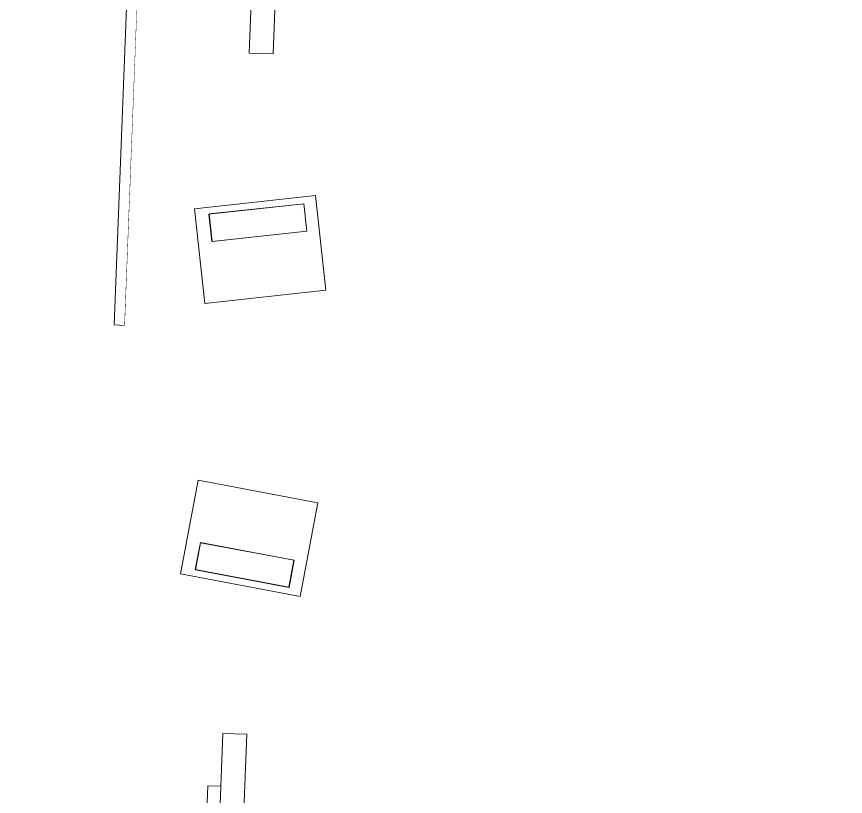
# Model space of a CAD drawing. Header units: millimetres. Extents: x 53284 to 74640, y -752 to 18647.
# Drawn here: x 56723 to 58290, y 11579 to 13053 of the extents above; entities that cross this region are included whole.
import ezdxf

# ---------------------------------------------------------------- set-up
doc = ezdxf.new("R2010")
doc.units = ezdxf.units.MM
doc.header["$MEASUREMENT"] = 0
for name, color, linetype, lineweight in [('FURN-FILE', 211, 'Continuous', 0), ('FURN-STOR', 213, 'Continuous', 0), ('FURN-WKST', 42, 'Continuous', 13), ('FURN-WKST-SCRN', 92, 'Continuous', 13)]:
    doc.layers.add(name, color=color, linetype=linetype, lineweight=lineweight)

# ---------------------------------------------------------------- blocks, each defined once
blk = doc.blocks.new('*U20')
at = {"color": 0, "linetype": 'ByBlock', "lineweight": -2}
blk.add_wipeout([(-903.1903323073311, -65.17210588034504), (-887.7446711557841, 334.5295723142192), (910.913311779867, 265.02357953246974), (895.4676506283345, -134.67809866205062)], dxfattribs=at)
at = {"color": 0, "linetype": 'ByBlock', "lineweight": -2, "flags": 128}
for points in [[(30.79734058622853, 279.0191949113505), (31.5696292015673, 299.0042786063204), (890.928228084902, 265.7958681477976), (890.1559394695905, 245.8107844528131), (30.79734058622853, 279.0191949113505)], [(-883.2047982232925, -65.94441189898498), (-882.4325096080447, -45.95932820405869), (-23.07391072462087, -79.16773866260337), (-23.84619933994691, -99.15282235755149), (-883.2047982232925, -65.94441189898498)]]:
    blk.add_lwpolyline(points, close=True, dxfattribs=at)
blk = doc.blocks.new('Spine 1800x400_9')
at = {"color": 0, "linetype": 'ByBlock', "lineweight": -2, "extrusion": (0, 0, -1), "rotation": 2.212849044904995}
blk.add_blockref('*U20', (-900.0000621421968, 100.001958606299), dxfattribs=at)
blk = doc.blocks.new('*U22')
at = {"color": 0, "linetype": 'ByBlock', "lineweight": -2}
blk.add_wipeout([(-903.1903323073329, -65.17210588035948), (-887.7446711557841, 334.52957231421874), (910.913311779866, 265.02357953246246), (895.4676506283336, -134.6780986620579)], dxfattribs=at)
at = {"color": 0, "linetype": 'ByBlock', "lineweight": -2, "flags": 128}
for points in [[(30.79734058621398, 279.0191949113432), (31.56962920155092, 299.0042786062986), (890.9282280849002, 265.7958681477758), (890.1559394695905, 245.8107844528131), (30.79734058621398, 279.0191949113432)], [(-883.2047982232943, -65.94441189899953), (-882.4325096080447, -45.95932820407324), (-23.07391072462269, -79.16773866261065), (-23.84619933994691, -99.15282235756604), (-883.2047982232943, -65.94441189899953)]]:
    blk.add_lwpolyline(points, close=True, dxfattribs=at)
blk = doc.blocks.new('Spine 1800x400_10')
at = {"color": 0, "linetype": 'ByBlock', "lineweight": -2, "extrusion": (0, 0, -1), "rotation": 2.212849044904995}
blk.add_blockref('*U22', (-900.0000621421968, 100.0019586063063), dxfattribs=at)
blk = doc.blocks.new('ws 2400_4')
at = {"color": 0, "linetype": 'ByBlock', "lineweight": -2}
blk.add_wipeout([(-0.0008488859111821512, 749.9999999995271), (2400.0024315224705, 750.0027164382336), (2400.003280408411, 0.0027164387138327584), (-1.8189894035458565e-12, 0)], dxfattribs=at)
blk = doc.blocks.new('ws 1500_8')
at = {"color": 0, "linetype": 'ByBlock', "lineweight": -2}
blk.add_wipeout([(1499.996093177589, 750.0016977679113), (-0.0008488859675708227, 749.9999999995196), (0, 0), (1499.9969420635093, 0.001697768391863974)], dxfattribs=at)
blk = doc.blocks.new('*U257')
at = {"color": 0, "linetype": 'ByBlock', "lineweight": -2, "flags": 128}
for points in [[(3.637875235304818, 105.9297435535282), (229.6395514689648, 63.21836622042429), (196.2132561646868, -113.6525108320166), (-29.78842006887135, -70.94113349885629), (3.637875235304818, 105.9297435535282)], [(-1.817887515913753, -63.13799520102657), (175.1252945630767, -96.57795521484513), (184.7994481938949, -45.38843445453131), (7.856266114846221, -11.94847444068), (-1.817887515913753, -63.13799520102657)], [(-1.579579557292163, -63.57354827159179), (175.4262480723701, -96.68030883686515), (185.0040073696655, -45.47266476889126), (7.998179740017804, -12.36590420373614), (-1.579579557292163, -63.57354827159179)]]:
    blk.add_lwpolyline(points, close=True, dxfattribs=at)
blk = doc.blocks.new('*U261')
at = {"color": 0, "linetype": 'ByBlock', "lineweight": -2}
for p, q in [((-77.35046026018244, 248.9608467578255), (-77.92972024992923, 233.9718910320953)), ((7.036208975514455, 245.699657515901), (-77.35046026018244, 248.9608467578255)), ((6.456948985716735, 230.7107017901744), (-77.92972024992923, 233.9718910320953)), ((-95.50056195680372, -220.6919439464873), (-96.07982194657234, -235.6808996721666)), ((-11.11389272113593, -223.9531331883481), (-95.50056195680372, -220.6919439464873)), ((-11.69315271090454, -238.9420889140165), (-96.07982194657234, -235.6808996721666))]:
    blk.add_line(p, q, dxfattribs=at)
at = {"color": 0, "linetype": 'ByBlock', "lineweight": -2, "extrusion": (0, 0, -1), "flags": 128}
for points in [[(-80.38760173231276, 460.5289075269066), (-63.00983924708999, 10.8611985624284), (-107.9767064242333, 9.123418593058886), (-125.3544689094924, 458.7911275575461), (-80.38760173231276, 460.5289075269066)], [(-76.52588704129448, 360.6030174418338), (-66.87155390752741, 110.7870886486962), (-41.88996103138925, 111.7525219650088), (-51.54429416519997, 361.56845075815), (-76.52588704129448, 360.6030174418338)], [(103.4398813457665, 291.2290568659555), (37.70445010518597, 288.6886593942072), (41.46800191512739, 191.3028353341306), (107.2034331556788, 193.8432328058589), (103.4398813457665, 291.2290568659555)], [(-47.19984427112649, 249.1512827838196), (-46.23441092546273, 224.1696899393392), (-6.263862322441128, 225.7143832149668), (-7.229295638753683, 250.6959760910649), (-47.19984427112649, 249.1512827838196)], [(-62.23750003566238, -9.123883177286189), (-44.85973755040322, -458.7915921418044), (-89.82660472747375, -460.5293721111575), (-107.2043672130458, -10.86166314669572), (-62.23750003566238, -9.123883177286189)], [(-58.37578534468776, -109.0497732624299), (-48.72145221086248, -358.865702055522), (-23.73985933476797, -357.9002687391985), (-33.39419246852049, -108.0843399460864), (-58.37578534468776, -109.0497732624299)], [(121.5899830423805, -178.4237338383391), (55.85455180180725, -180.9641313100274), (59.61810361177049, -278.3499553701186), (125.353534852351, -275.8095578984321), (121.5899830423805, -178.4237338383391)], [(-29.04974257448339, -220.5015079204313), (-28.08430922881234, -245.4831007648972), (11.88623937417287, -243.9384074892405), (10.92080605786759, -218.9568146131114), (-29.04974257448339, -220.5015079204313)]]:
    blk.add_lwpolyline(points, close=True, dxfattribs=at)
blk = doc.blocks.new('wrk_32')
at = {"layer": 'FURN-FILE', "color": 0, "linetype": 'Continuous', "lineweight": 0, "extrusion": (0, 0, -1), "rotation": 92.21292925001441}
blk.add_blockref('*U257', (-1426.936658187195, 150.2067273224384), dxfattribs=at)
at = {"layer": 'FURN-FILE', "color": 0, "linetype": 'Continuous', "lineweight": 0, "rotation": 92.21320400544748}
blk.add_blockref('*U261', (599.781170146196, 152.5824639066632), dxfattribs=at)
at = {"color": 0, "linetype": 'Continuous', "lineweight": 0}
blk.add_wipeout([(1699.9984720042921, 1350.0019241405898), (1249.998472004545, 1350.0014148090195), (1249.9991511132703, 750.0014148093906), (1699.9991511130029, 750.0019241409536)], dxfattribs=at).dxf.layer = 'FURN-FILE'
at = {"color": 0}
blk.add_wipeout([(1249.998472004545, 1350.0014148090195), (1699.9991511130029, 1350.0014148090195), (1699.9991511130029, 750.0019241409536), (1249.9984720045468, 750.0019241409536)], dxfattribs=at).dxf.layer = 'FURN-STOR'
blk = doc.blocks.new('*U263')
at = {"color": 0, "linetype": 'ByBlock', "lineweight": -2, "extrusion": (0, 0, -1), "flags": 128}
for points in [[(-3.637875235297543, 105.92974355353), (-229.6395514689575, 63.21836622042611), (-196.2132561646868, -113.6525108320129), (29.78842006887862, -70.94113349885083), (-3.637875235297543, 105.92974355353)], [(1.817887515906477, -63.13799520102475), (-175.125294563084, -96.57795521483786), (-184.7994481938949, -45.38843445452949), (-7.856266114846221, -11.94847444068), (1.817887515906477, -63.13799520102475)], [(1.579579557292163, -63.57354827158633), (-175.4262480723773, -96.68030883686151), (-185.0040073696655, -45.47266476888763), (-7.998179740017804, -12.3659042037325), (1.579579557292163, -63.57354827158633)]]:
    blk.add_lwpolyline(points, close=True, dxfattribs=at)
blk = doc.blocks.new('*U267')
at = {"color": 0, "linetype": 'ByBlock', "lineweight": -2}
for p, q in [((-77.35046026016789, 248.9608467578237), (-77.9297202499074, 233.9718910320935)), ((7.036208975529007, 245.6996575158992), (-77.35046026016789, 248.9608467578237)), ((6.456948985724011, 230.7107017901744), (-77.9297202499074, 233.9718910320935)), ((-95.50056195678917, -220.6919439464855), (-96.07982194656506, -235.6808996721702)), ((-11.11389272112137, -223.95313318835), (-95.50056195678917, -220.6919439464855)), ((-11.69315271089727, -238.9420889140183), (-96.07982194656506, -235.6808996721702))]:
    blk.add_line(p, q, dxfattribs=at)
at = {"color": 0, "linetype": 'ByBlock', "lineweight": -2, "flags": 128}
for points in [[(80.38760173232731, 460.5289075269066), (63.00983924710454, 10.8611985624284), (107.9767064242551, 9.123418593057067), (125.354468909507, 458.7911275575461), (80.38760173232731, 460.5289075269066)], [(76.52588704131631, 360.6030174418338), (66.87155390753469, 110.7870886486944), (41.8899610314038, 111.7525219650088), (51.54429416521452, 361.56845075815), (76.52588704131631, 360.6030174418338)], [(-103.4398813457592, 291.2290568659537), (-37.70445010517142, 288.6886593942072), (-41.46800191510556, 191.3028353341306), (-107.203433155657, 193.8432328058589), (-103.4398813457592, 291.2290568659537)], [(47.19984427114832, 249.1512827838196), (46.23441092547, 224.1696899393355), (6.26386232245568, 225.714383214965), (7.229295638768235, 250.6959760910649), (47.19984427114832, 249.1512827838196)], [(62.23750003567693, -9.123883177286189), (44.85973755042505, -458.7915921418062), (89.82660472748103, -460.5293721111593), (107.2043672130676, -10.86166314669572), (62.23750003567693, -9.123883177286189)], [(58.37578534469503, -109.0497732624299), (48.72145221088431, -358.8657020555256), (23.73985933478252, -357.9002687391985), (33.39419246853504, -108.0843399460864), (58.37578534469503, -109.0497732624299)], [(-121.5899830423732, -178.4237338383409), (-55.8545518017927, -180.9641313100274), (-59.61810361174867, -278.3499553701204), (-125.3535348523437, -275.8095578984321), (-121.5899830423732, -178.4237338383409)], [(29.04974257449066, -220.5015079204295), (28.0843092288269, -245.4831007648991), (-11.8862393741656, -243.9384074892405), (-10.92080605784577, -218.9568146131114), (29.04974257449066, -220.5015079204295)]]:
    blk.add_lwpolyline(points, close=True, dxfattribs=at)
blk = doc.blocks.new('wrk_33')
at = {"layer": 'FURN-FILE', "color": 0, "linetype": 'Continuous', "lineweight": 0, "extrusion": (0, 0, -1), "rotation": 92.21292925001437}
blk.add_blockref('*U263', (-1426.936658187196, 150.2067273224457), dxfattribs=at)
at = {"layer": 'FURN-FILE', "color": 0, "linetype": 'Continuous', "lineweight": 0, "rotation": 92.21320400544748}
blk.add_blockref('*U267', (599.7811701461978, 152.5824639066705), dxfattribs=at)
at = {"color": 0, "linetype": 'Continuous', "lineweight": 0}
blk.add_wipeout([(1699.9984720042962, 1350.0019241405898), (1249.998472004549, 1350.0014148090268), (1249.9991511132725, 750.0014148093833), (1699.9991511130033, 750.0019241409536)], dxfattribs=at).dxf.layer = 'FURN-FILE'
at = {"color": 0}
blk.add_wipeout([(1249.998472004549, 1350.0014148090268), (1699.9991511130033, 1350.0014148090268), (1699.9991511130033, 750.0019241409536), (1249.9984720045509, 750.0019241409464)], dxfattribs=at).dxf.layer = 'FURN-STOR'

msp = doc.modelspace()

# ---------------------------------------------------------------- block references
at = {"layer": 'FURN-WKST-SCRN', "extrusion": (0, 0, -1), "rotation": 92.21313915533948}
msp.add_blockref('Spine 1800x400_9', (-56457.9528634567, 10666.23435435113), dxfattribs=at)

# ---------------------------------------------------------------- next in the draw order: block references
msp.add_blockref('Spine 1800x400_10', (-56527.46796353047, 12464.89198532833), dxfattribs=at)

# ---------------------------------------------------------------- next in the draw order: block references
at = {"layer": 'FURN-WKST', "extrusion": (0, 0, -1), "rotation": 92.21313915533948}
msp.add_blockref('ws 2400_4', (-56857.65446343882, 10650.78666935741), dxfattribs=at)

# ---------------------------------------------------------------- next in the draw order: block references
at = {"layer": 'FURN-FILE', "linetype": 'Continuous', "lineweight": 0, "extrusion": (0, 0, -1), "rotation": 92.21313915533948}
msp.add_blockref('wrk_32', (-56857.65446343882, 10650.78666935741), dxfattribs=at)
at = {"layer": 'FURN-WKST', "extrusion": (0, 0, -1), "rotation": 92.21313915533948}
msp.add_blockref('ws 1500_8', (-56950.33800989538, 13048.99965118258), dxfattribs=at)

# ---------------------------------------------------------------- next in the draw order: block references
at = {"layer": 'FURN-FILE', "linetype": 'Continuous', "lineweight": 0, "rotation": 267.7868608446605}
msp.add_blockref('wrk_33', (56988.952011359, 14048.24751139484), dxfattribs=at)

doc.saveas('drawing.dxf')
